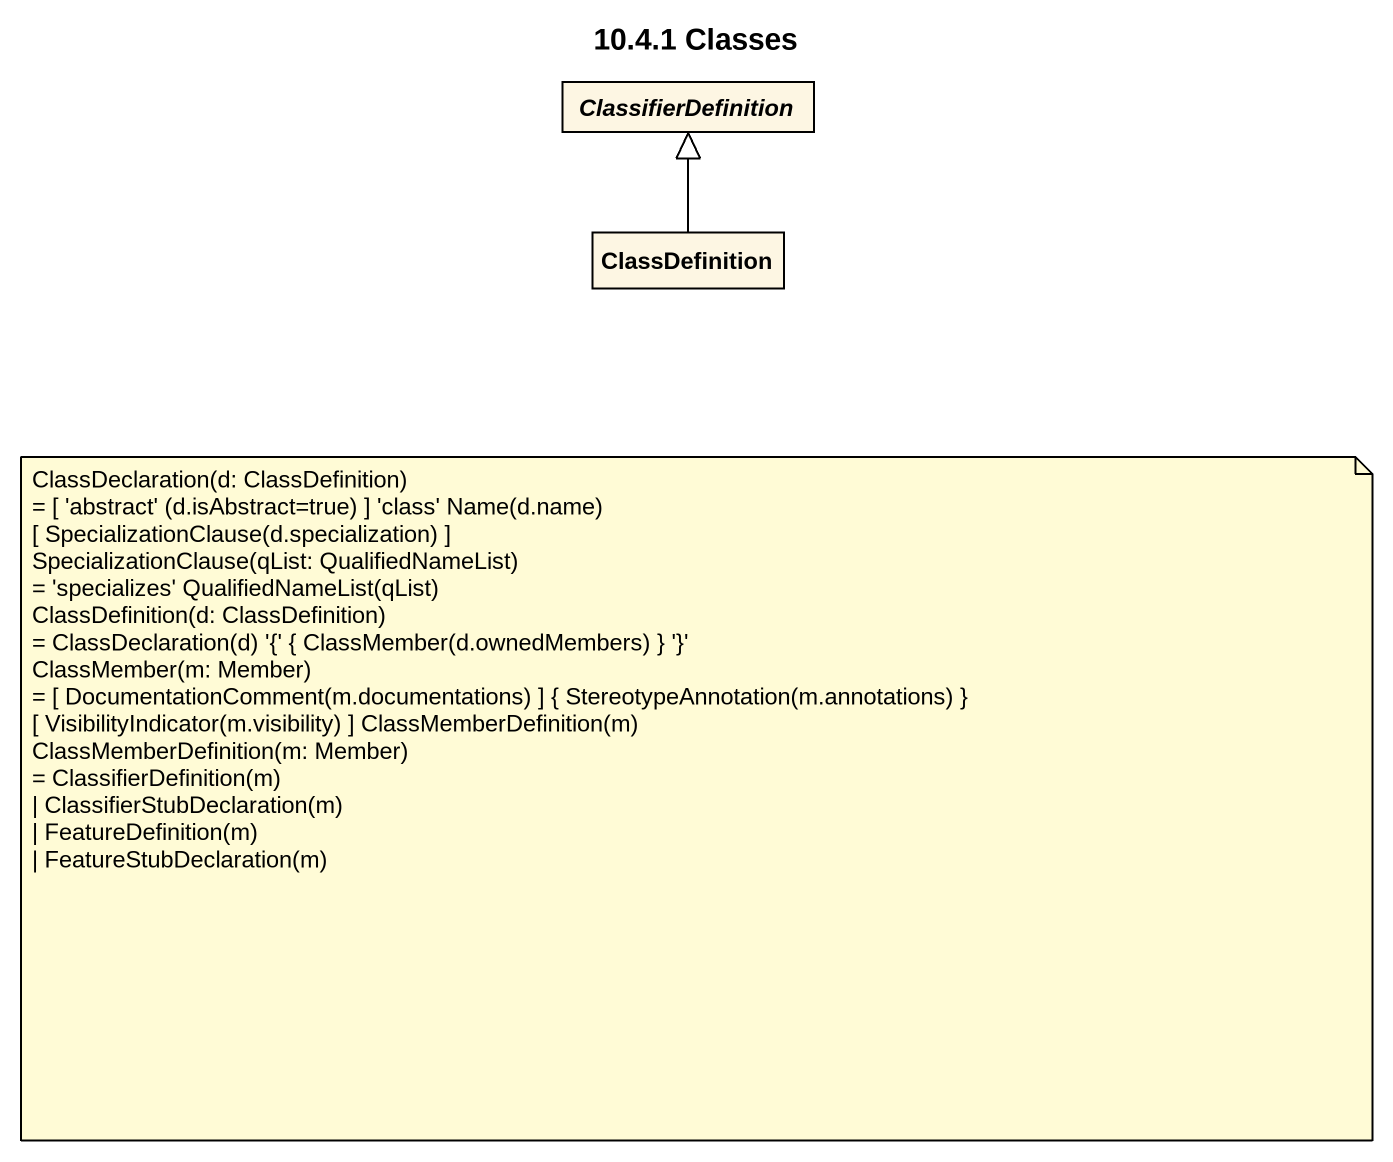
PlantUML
@startuml
title 10.4.1 Classes
hide circle
hide empty members
abstract class ClassifierDefinition
class ClassDefinition
ClassDefinition -up-|> ClassifierDefinition
note as N1
  ClassDeclaration(d: ClassDefinition)
  ~= [ 'abstract' (d.isAbstract=true) ] 'class' Name(d.name)
  [ SpecializationClause(d.specialization) ]
  SpecializationClause(qList: QualifiedNameList)
  ~= 'specializes' QualifiedNameList(qList)
  ClassDefinition(d: ClassDefinition)
  ~= ClassDeclaration(d) '{' { ClassMember(d.ownedMembers) } '}'
  ClassMember(m: Member)
  ~= [ DocumentationComment(m.documentations) ] { StereotypeAnnotation(m.annotations) }
  [ VisibilityIndicator(m.visibility) ] ClassMemberDefinition(m)
  ClassMemberDefinition(m: Member)
  ~= ClassifierDefinition(m)
  ~| ClassifierStubDeclaration(m)
  ~| FeatureDefinition(m)
  ~| FeatureStubDeclaration(m)
end note
@enduml
